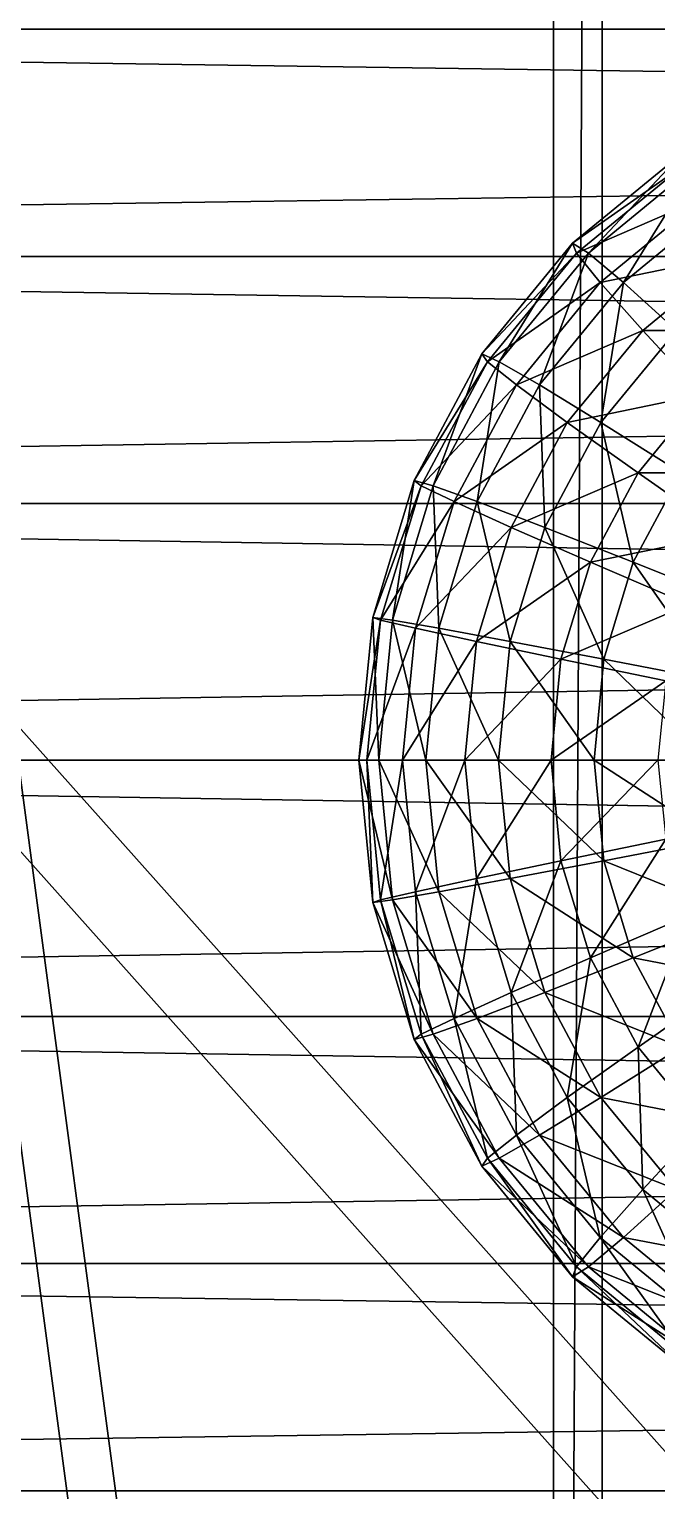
# Model space of a CAD drawing. Header units: millimetres. Extents: x -510 to 550, y -577 to 577.
# Drawn here: x 76.4 to 84.99, y 380 to 400 of the extents above; entities that cross this region are included whole.
import ezdxf

# ---------------------------------------------------------------- set-up
doc = ezdxf.new("R2010")
doc.units = ezdxf.units.MM
for name, color, linetype, true_color in [('end_link_gripper_palm_visual', 7, 'Continuous', 0x5c6b75), ('end_link_visual_0', 7, 'Continuous', 0x5c6b75), ('grasp_guide_rail', 7, 'Continuous', 0x5c6b75), ('main_case_cover', 7, 'Continuous', 0xd6dee3), ('main_case_floor_front', 7, 'Continuous', 0xd6dee3), ('reference_link2_outer', 7, 'Continuous', 0xd6dee3)]:
    doc.layers.add(name, color=color, linetype=linetype, true_color=true_color)

msp = doc.modelspace()

# ---------------------------------------------------------------- linework, layer by layer
at = {"layer": 'end_link_gripper_palm_visual', "true_color": 0x5c6b75}
for points in [[(100.147, 362, 400.659), (50.19, 362, 402.738), (50.19, 418, 402.738)], [(100.147, 362, 400.659), (50.19, 418, 402.738), (100.147, 418, 400.659)], [(101.644, 362, 436.627), (51.687, 418, 438.707), (51.687, 362, 438.707)], [(101.644, 362, 436.627), (101.644, 418, 436.627), (51.687, 418, 438.707)]]:
    msp.add_3dface(points, dxfattribs=at)
at = {"layer": 'end_link_visual_0', "true_color": 0x5c6b75}
for points in [[(84.056, 396.935, 421.296), (85.353, 398.315, 419.29), (83.839, 397.071, 419.353)], [(83.839, 397.071, 419.353), (85.353, 398.315, 419.29), (85.379, 398.155, 417.336)], [(84.056, 396.935, 421.296), (85.541, 398.155, 421.235), (85.353, 398.315, 419.29)], [(83.839, 397.071, 419.353), (85.379, 398.155, 417.336), (83.894, 396.935, 417.398)], [(83.894, 396.935, 417.398), (85.379, 398.155, 417.336), (85.616, 397.682, 415.449)], [(84.536, 396.533, 423.154), (85.541, 398.155, 421.235), (84.056, 396.935, 421.296)], [(84.536, 396.533, 423.154), (85.935, 397.682, 423.096), (85.541, 398.155, 421.235)], [(83.894, 396.935, 417.398), (85.616, 397.682, 415.449), (84.218, 396.533, 415.507)], [(84.218, 396.533, 415.507), (85.616, 397.682, 415.449), (86.058, 396.913, 413.7)], [(85.261, 395.879, 424.854), (85.935, 397.682, 423.096), (84.536, 396.533, 423.154)], [(82.837, 395.449, 421.347), (83.839, 397.071, 419.353), (82.596, 395.556, 419.405)], [(82.596, 395.556, 419.405), (83.839, 397.071, 419.353), (83.894, 396.935, 417.398)], [(82.837, 395.449, 421.347), (84.056, 396.935, 421.296), (83.839, 397.071, 419.353)], [(82.596, 395.556, 419.405), (83.894, 396.935, 417.398), (82.675, 395.449, 417.449)], [(82.675, 395.449, 417.449), (83.894, 396.935, 417.398), (84.218, 396.533, 415.507)], [(83.388, 395.133, 423.202), (84.056, 396.935, 421.296), (82.837, 395.449, 421.347)], [(83.388, 395.133, 423.202), (84.536, 396.533, 423.154), (84.056, 396.935, 421.296)], [(84.218, 396.533, 415.507), (86.058, 396.913, 413.7), (84.799, 395.879, 413.752)], [(84.799, 395.879, 413.752), (86.058, 396.913, 413.7), (86.685, 395.879, 412.157)], [(82.675, 395.449, 417.449), (84.218, 396.533, 415.507), (83.07, 395.133, 415.555)], [(83.07, 395.133, 415.555), (84.218, 396.533, 415.507), (84.799, 395.879, 413.752)], [(84.228, 394.619, 424.897), (84.536, 396.533, 423.154), (83.388, 395.133, 423.202)], [(84.228, 394.619, 424.897), (85.261, 395.879, 424.854), (84.536, 396.533, 423.154)], [(83.07, 395.133, 415.555), (84.799, 395.879, 413.752), (83.765, 394.619, 413.795)], [(83.765, 394.619, 413.795), (84.799, 395.879, 413.752), (85.614, 395, 412.202)], [(85.324, 393.928, 426.368), (85.261, 395.879, 424.854), (84.228, 394.619, 424.897)], [(84.799, 395.879, 413.752), (86.685, 395.879, 412.157), (85.614, 395, 412.202)], [(81.932, 393.753, 421.385), (82.596, 395.556, 419.405), (81.673, 393.827, 419.443)], [(81.673, 393.827, 419.443), (82.596, 395.556, 419.405), (82.675, 395.449, 417.449)], [(81.673, 393.827, 419.443), (82.675, 395.449, 417.449), (81.769, 393.753, 417.486)], [(81.769, 393.753, 417.486), (82.675, 395.449, 417.449), (83.07, 395.133, 415.555)], [(81.932, 393.753, 421.385), (82.837, 395.449, 421.347), (82.596, 395.556, 419.405)], [(82.535, 393.536, 423.237), (82.837, 395.449, 421.347), (81.932, 393.753, 421.385)], [(82.535, 393.536, 423.237), (83.388, 395.133, 423.202), (82.837, 395.449, 421.347)], [(81.769, 393.753, 417.486), (83.07, 395.133, 415.555), (82.217, 393.536, 415.59)], [(82.217, 393.536, 415.59), (83.07, 395.133, 415.555), (83.765, 394.619, 413.795)], [(83.46, 393.182, 424.929), (83.388, 395.133, 423.202), (82.535, 393.536, 423.237)], [(83.46, 393.182, 424.929), (84.228, 394.619, 424.897), (83.388, 395.133, 423.202)], [(83.765, 394.619, 413.795), (85.614, 395, 412.202), (84.736, 393.928, 412.238)], [(84.736, 393.928, 412.238), (85.614, 395, 412.202), (86.633, 393.928, 410.915)], [(82.217, 393.536, 415.59), (83.765, 394.619, 413.795), (82.998, 393.182, 413.827)], [(82.998, 393.182, 413.827), (83.765, 394.619, 413.795), (84.736, 393.928, 412.238)], [(84.671, 392.706, 426.395), (84.228, 394.619, 424.897), (83.46, 393.182, 424.929)], [(84.671, 392.706, 426.395), (85.324, 393.928, 426.368), (84.228, 394.619, 424.897)], [(81.374, 391.913, 421.408), (81.673, 393.827, 419.443), (81.105, 391.951, 419.467)], [(81.105, 391.951, 419.467), (81.673, 393.827, 419.443), (81.769, 393.753, 417.486)], [(81.374, 391.913, 421.408), (81.932, 393.753, 421.385), (81.673, 393.827, 419.443)], [(82.998, 393.182, 413.827), (84.736, 393.928, 412.238), (84.083, 392.706, 412.266)], [(84.083, 392.706, 412.266), (84.736, 393.928, 412.238), (85.943, 393.087, 410.943)], [(86.121, 392.126, 427.58), (85.324, 393.928, 426.368), (84.671, 392.706, 426.395)], [(84.736, 393.928, 412.238), (86.633, 393.928, 410.915), (85.943, 393.087, 410.943)], [(81.105, 391.951, 419.467), (81.769, 393.753, 417.486), (81.212, 391.913, 417.51)], [(81.212, 391.913, 417.51), (81.769, 393.753, 417.486), (82.217, 393.536, 415.59)], [(82.01, 391.802, 423.259), (81.932, 393.753, 421.385), (81.374, 391.913, 421.408)], [(82.01, 391.802, 423.259), (82.535, 393.536, 423.237), (81.932, 393.753, 421.385)], [(81.212, 391.913, 417.51), (82.217, 393.536, 415.59), (81.691, 391.802, 415.612)], [(81.691, 391.802, 415.612), (82.217, 393.536, 415.59), (82.998, 393.182, 413.827)], [(82.987, 391.622, 424.949), (82.535, 393.536, 423.237), (82.01, 391.802, 423.259)], [(82.987, 391.622, 424.949), (83.46, 393.182, 424.929), (82.535, 393.536, 423.237)], [(81.691, 391.802, 415.612), (82.998, 393.182, 413.827), (82.525, 391.622, 413.847)], [(82.525, 391.622, 413.847), (82.998, 393.182, 413.827), (84.083, 392.706, 412.266)], [(84.269, 391.379, 426.412), (83.46, 393.182, 424.929), (82.987, 391.622, 424.949)], [(84.269, 391.379, 426.412), (84.671, 392.706, 426.395), (83.46, 393.182, 424.929)], [(84.083, 392.706, 412.266), (85.943, 393.087, 410.943), (85.43, 392.126, 410.965)], [(82.525, 391.622, 413.847), (84.083, 392.706, 412.266), (83.681, 391.379, 412.282)], [(83.681, 391.379, 412.282), (84.083, 392.706, 412.266), (85.43, 392.126, 410.965)], [(85.805, 391.084, 427.593), (84.671, 392.706, 426.395), (84.269, 391.379, 426.412)], [(85.805, 391.084, 427.593), (86.121, 392.126, 427.58), (84.671, 392.706, 426.395)], [(83.681, 391.379, 412.282), (85.43, 392.126, 410.965), (85.114, 391.084, 410.978)], [(81.186, 390, 421.416), (81.105, 391.951, 419.467), (80.913, 390, 419.475)], [(80.913, 390, 419.475), (81.105, 391.951, 419.467), (81.212, 391.913, 417.51)], [(80.913, 390, 419.475), (81.212, 391.913, 417.51), (81.023, 390, 417.517)], [(81.023, 390, 417.517), (81.212, 391.913, 417.51), (81.691, 391.802, 415.612)], [(81.186, 390, 421.416), (81.374, 391.913, 421.408), (81.105, 391.951, 419.467)], [(81.832, 390, 423.267), (81.374, 391.913, 421.408), (81.186, 390, 421.416)], [(81.832, 390, 423.267), (82.01, 391.802, 423.259), (81.374, 391.913, 421.408)], [(81.023, 390, 417.517), (81.691, 391.802, 415.612), (81.514, 390, 415.619)], [(81.514, 390, 415.619), (81.691, 391.802, 415.612), (82.525, 391.622, 413.847)], [(81.514, 390, 415.619), (82.525, 391.622, 413.847), (82.365, 390, 413.854)], [(82.827, 390, 424.955), (82.01, 391.802, 423.259), (81.832, 390, 423.267)], [(82.827, 390, 424.955), (82.987, 391.622, 424.949), (82.01, 391.802, 423.259)], [(82.365, 390, 413.854), (82.525, 391.622, 413.847), (83.681, 391.379, 412.282)], [(84.133, 390, 426.418), (82.987, 391.622, 424.949), (82.827, 390, 424.955)], [(84.133, 390, 426.418), (84.269, 391.379, 426.412), (82.987, 391.622, 424.949)], [(82.365, 390, 413.854), (83.681, 391.379, 412.282), (83.545, 390, 412.288)], [(83.545, 390, 412.288), (83.681, 391.379, 412.282), (85.114, 391.084, 410.978)], [(85.699, 390, 427.597), (84.269, 391.379, 426.412), (84.133, 390, 426.418)], [(85.699, 390, 427.597), (85.805, 391.084, 427.593), (84.269, 391.379, 426.412)], [(83.545, 390, 412.288), (85.114, 391.084, 410.978), (85.007, 390, 410.982)], [(81.374, 388.087, 421.408), (81.186, 390, 421.416), (80.913, 390, 419.475)], [(81.374, 388.087, 421.408), (80.913, 390, 419.475), (81.105, 388.049, 419.467)], [(81.105, 388.049, 419.467), (80.913, 390, 419.475), (81.023, 390, 417.517)], [(81.105, 388.049, 419.467), (81.023, 390, 417.517), (81.212, 388.087, 417.51)], [(81.212, 388.087, 417.51), (81.023, 390, 417.517), (81.514, 390, 415.619)], [(82.01, 388.198, 423.259), (81.832, 390, 423.267), (81.186, 390, 421.416)], [(82.01, 388.198, 423.259), (81.186, 390, 421.416), (81.374, 388.087, 421.408)], [(81.212, 388.087, 417.51), (81.514, 390, 415.619), (81.691, 388.198, 415.612)], [(81.691, 388.198, 415.612), (81.514, 390, 415.619), (82.365, 390, 413.854)], [(81.691, 388.198, 415.612), (82.365, 390, 413.854), (82.525, 388.378, 413.847)], [(82.987, 388.378, 424.949), (82.827, 390, 424.955), (81.832, 390, 423.267)], [(82.987, 388.378, 424.949), (81.832, 390, 423.267), (82.01, 388.198, 423.259)], [(82.525, 388.378, 413.847), (82.365, 390, 413.854), (83.545, 390, 412.288)], [(82.525, 388.378, 413.847), (83.545, 390, 412.288), (83.681, 388.621, 412.282)], [(84.269, 388.621, 426.412), (84.133, 390, 426.418), (82.827, 390, 424.955)], [(84.269, 388.621, 426.412), (82.827, 390, 424.955), (82.987, 388.378, 424.949)], [(83.681, 388.621, 412.282), (83.545, 390, 412.288), (85.007, 390, 410.982)], [(83.681, 388.621, 412.282), (85.007, 390, 410.982), (85.114, 388.916, 410.978)], [(85.805, 388.916, 427.593), (85.699, 390, 427.597), (84.133, 390, 426.418)], [(85.805, 388.916, 427.593), (84.133, 390, 426.418), (84.269, 388.621, 426.412)], [(84.083, 387.294, 412.266), (83.681, 388.621, 412.282), (85.114, 388.916, 410.978)], [(84.083, 387.294, 412.266), (85.114, 388.916, 410.978), (85.43, 387.874, 410.965)], [(86.121, 387.874, 427.58), (85.805, 388.916, 427.593), (84.269, 388.621, 426.412)], [(82.998, 386.818, 413.827), (82.525, 388.378, 413.847), (83.681, 388.621, 412.282)], [(84.671, 387.294, 426.395), (84.269, 388.621, 426.412), (82.987, 388.378, 424.949)], [(82.998, 386.818, 413.827), (83.681, 388.621, 412.282), (84.083, 387.294, 412.266)], [(86.121, 387.874, 427.58), (84.269, 388.621, 426.412), (84.671, 387.294, 426.395)], [(82.217, 386.464, 415.59), (81.691, 388.198, 415.612), (82.525, 388.378, 413.847)], [(83.46, 386.818, 424.929), (82.987, 388.378, 424.949), (82.01, 388.198, 423.259)], [(82.217, 386.464, 415.59), (82.525, 388.378, 413.847), (82.998, 386.818, 413.827)], [(84.671, 387.294, 426.395), (82.987, 388.378, 424.949), (83.46, 386.818, 424.929)], [(81.932, 386.247, 421.385), (81.374, 388.087, 421.408), (81.105, 388.049, 419.467)], [(81.673, 386.173, 419.443), (81.105, 388.049, 419.467), (81.212, 388.087, 417.51)], [(81.932, 386.247, 421.385), (81.105, 388.049, 419.467), (81.673, 386.173, 419.443)], [(81.769, 386.247, 417.486), (81.212, 388.087, 417.51), (81.691, 388.198, 415.612)], [(81.673, 386.173, 419.443), (81.212, 388.087, 417.51), (81.769, 386.247, 417.486)], [(82.535, 386.464, 423.237), (82.01, 388.198, 423.259), (81.374, 388.087, 421.408)], [(82.535, 386.464, 423.237), (81.374, 388.087, 421.408), (81.932, 386.247, 421.385)], [(81.769, 386.247, 417.486), (81.691, 388.198, 415.612), (82.217, 386.464, 415.59)], [(83.46, 386.818, 424.929), (82.01, 388.198, 423.259), (82.535, 386.464, 423.237)], [(84.736, 386.072, 412.238), (84.083, 387.294, 412.266), (85.43, 387.874, 410.965)], [(86.634, 386.913, 427.558), (86.121, 387.874, 427.58), (84.671, 387.294, 426.395)], [(84.736, 386.072, 412.238), (85.43, 387.874, 410.965), (85.943, 386.913, 410.943)], [(83.765, 385.381, 413.795), (82.998, 386.818, 413.827), (84.083, 387.294, 412.266)], [(85.324, 386.072, 426.368), (84.671, 387.294, 426.395), (83.46, 386.818, 424.929)], [(83.765, 385.381, 413.795), (84.083, 387.294, 412.266), (84.736, 386.072, 412.238)], [(86.634, 386.913, 427.558), (84.671, 387.294, 426.395), (85.324, 386.072, 426.368)], [(83.07, 384.867, 415.555), (82.217, 386.464, 415.59), (82.998, 386.818, 413.827)], [(84.228, 385.381, 424.897), (83.46, 386.818, 424.929), (82.535, 386.464, 423.237)], [(83.07, 384.867, 415.555), (82.998, 386.818, 413.827), (83.765, 385.381, 413.795)], [(85.324, 386.072, 426.368), (83.46, 386.818, 424.929), (84.228, 385.381, 424.897)], [(85.614, 385, 412.202), (84.736, 386.072, 412.238), (85.943, 386.913, 410.943)], [(82.675, 384.551, 417.449), (81.769, 386.247, 417.486), (82.217, 386.464, 415.59)], [(83.388, 384.867, 423.202), (82.535, 386.464, 423.237), (81.932, 386.247, 421.385)], [(82.675, 384.551, 417.449), (82.217, 386.464, 415.59), (83.07, 384.867, 415.555)], [(84.228, 385.381, 424.897), (82.535, 386.464, 423.237), (83.388, 384.867, 423.202)], [(82.837, 384.551, 421.347), (81.932, 386.247, 421.385), (81.673, 386.173, 419.443)], [(82.596, 384.444, 419.405), (81.673, 386.173, 419.443), (81.769, 386.247, 417.486)], [(82.596, 384.444, 419.405), (81.769, 386.247, 417.486), (82.675, 384.551, 417.449)], [(83.388, 384.867, 423.202), (81.932, 386.247, 421.385), (82.837, 384.551, 421.347)], [(82.837, 384.551, 421.347), (81.673, 386.173, 419.443), (82.596, 384.444, 419.405)], [(84.799, 384.121, 413.752), (83.765, 385.381, 413.795), (84.736, 386.072, 412.238)], [(86.202, 385, 426.332), (85.324, 386.072, 426.368), (84.228, 385.381, 424.897)], [(84.799, 384.121, 413.752), (84.736, 386.072, 412.238), (85.614, 385, 412.202)], [(84.218, 383.467, 415.507), (83.07, 384.867, 415.555), (83.765, 385.381, 413.795)], [(85.261, 384.121, 424.854), (84.228, 385.381, 424.897), (83.388, 384.867, 423.202)], [(84.218, 383.467, 415.507), (83.765, 385.381, 413.795), (84.799, 384.121, 413.752)], [(86.202, 385, 426.332), (84.228, 385.381, 424.897), (85.261, 384.121, 424.854)], [(83.894, 383.065, 417.398), (82.675, 384.551, 417.449), (83.07, 384.867, 415.555)], [(84.536, 383.467, 423.154), (83.388, 384.867, 423.202), (82.837, 384.551, 421.347)], [(83.894, 383.065, 417.398), (83.07, 384.867, 415.555), (84.218, 383.467, 415.507)], [(85.261, 384.121, 424.854), (83.388, 384.867, 423.202), (84.536, 383.467, 423.154)], [(86.058, 383.087, 413.7), (84.799, 384.121, 413.752), (85.614, 385, 412.202)], [(84.056, 383.065, 421.296), (82.837, 384.551, 421.347), (82.596, 384.444, 419.405)], [(83.839, 382.929, 419.353), (82.596, 384.444, 419.405), (82.675, 384.551, 417.449)], [(84.056, 383.065, 421.296), (82.596, 384.444, 419.405), (83.839, 382.929, 419.353)], [(83.839, 382.929, 419.353), (82.675, 384.551, 417.449), (83.894, 383.065, 417.398)], [(84.536, 383.467, 423.154), (82.837, 384.551, 421.347), (84.056, 383.065, 421.296)], [(85.616, 382.318, 415.449), (84.218, 383.467, 415.507), (84.799, 384.121, 413.752)], [(86.52, 383.087, 424.802), (85.261, 384.121, 424.854), (84.536, 383.467, 423.154)], [(85.616, 382.318, 415.449), (84.799, 384.121, 413.752), (86.058, 383.087, 413.7)], [(85.379, 381.845, 417.336), (83.894, 383.065, 417.398), (84.218, 383.467, 415.507)], [(85.935, 382.318, 423.096), (84.536, 383.467, 423.154), (84.056, 383.065, 421.296)], [(85.379, 381.845, 417.336), (84.218, 383.467, 415.507), (85.616, 382.318, 415.449)], [(86.52, 383.087, 424.802), (84.536, 383.467, 423.154), (85.935, 382.318, 423.096)], [(85.541, 381.845, 421.235), (84.056, 383.065, 421.296), (83.839, 382.929, 419.353)], [(85.353, 381.685, 419.29), (83.839, 382.929, 419.353), (83.894, 383.065, 417.398)], [(85.353, 381.685, 419.29), (83.894, 383.065, 417.398), (85.379, 381.845, 417.336)], [(85.935, 382.318, 423.096), (84.056, 383.065, 421.296), (85.541, 381.845, 421.235)], [(85.541, 381.845, 421.235), (83.839, 382.929, 419.353), (85.353, 381.685, 419.29)]]:
    msp.add_3dface(points, dxfattribs=at)
at = {"layer": 'grasp_guide_rail', "true_color": 0x5c6b75}
for points in [[(83.577, 330, 411.357), (67.591, 330, 412.022), (67.591, 450, 412.022)], [(83.577, 330, 411.357), (67.591, 450, 412.022), (83.577, 450, 411.357)], [(84.243, 330, 427.343), (68.256, 450, 428.008), (68.256, 330, 428.008)], [(84.243, 330, 427.343), (84.243, 450, 427.343), (68.256, 450, 428.008)], [(84.243, 450, 427.343), (84.243, 330, 427.343), (83.577, 330, 411.357)], [(84.243, 450, 427.343), (83.577, 330, 411.357), (83.577, 450, 411.357)]]:
    msp.add_3dface(points, dxfattribs=at)
at = {"layer": 'main_case_cover', "true_color": 0xd6dee3}
for points in [[(-46, 327, 460), (326, 453, 460), (326, 327, 460)], [(-46, 327, 460), (-46, 453, 460), (326, 453, 460)], [(-46, 327, 466), (326, 327, 466), (326, 453, 466)], [(-46, 327, 466), (326, 453, 466), (-46, 453, 466)]]:
    msp.add_3dface(points, dxfattribs=at)
at = {"layer": 'main_case_floor_front', "true_color": 0xd6dee3}
for points in [[(-40, 327, 114), (320, 447, 114), (320, 327, 114)], [(-40, 327, 114), (-40, 447, 114), (320, 447, 114)], [(-40, 327, 120), (320, 327, 120), (320, 447, 120)], [(-40, 327, 120), (320, 447, 120), (-40, 447, 120)]]:
    msp.add_3dface(points, dxfattribs=at)
at = {"layer": 'reference_link2_outer', "true_color": 0xd6dee3}
for points in [[(27.117, 396.888, 314.982), (28.056, 400, 316.355), (242.643, 400, 169.548)], [(27.117, 396.888, 314.982), (242.643, 400, 169.548), (241.704, 396.888, 168.175)], [(44.957, 400, 341.059), (45.897, 396.888, 342.432), (260.484, 396.888, 195.625)], [(44.957, 400, 341.059), (260.484, 396.888, 195.625), (259.545, 400, 194.252)], [(26.538, 393.512, 314.137), (27.117, 396.888, 314.982), (241.704, 396.888, 168.175)], [(26.538, 393.512, 314.137), (241.704, 396.888, 168.175), (241.126, 393.512, 167.33)], [(45.897, 396.888, 342.432), (46.475, 393.512, 343.278), (261.062, 393.512, 196.471)], [(45.897, 396.888, 342.432), (261.062, 393.512, 196.471), (260.484, 396.888, 195.625)], [(26.343, 390, 313.851), (26.538, 393.512, 314.137), (241.126, 393.512, 167.33)], [(26.343, 390, 313.851), (241.126, 393.512, 167.33), (240.93, 390, 167.044)], [(46.475, 393.512, 343.278), (46.67, 390, 343.563), (261.258, 390, 196.756)], [(46.475, 393.512, 343.278), (261.258, 390, 196.756), (261.062, 393.512, 196.471)], [(26.538, 386.488, 314.137), (26.343, 390, 313.851), (240.93, 390, 167.044)], [(26.538, 386.488, 314.137), (240.93, 390, 167.044), (241.126, 386.488, 167.33)], [(46.67, 390, 343.563), (46.475, 386.488, 343.278), (261.062, 386.488, 196.471)], [(46.67, 390, 343.563), (261.062, 386.488, 196.471), (261.258, 390, 196.756)], [(27.117, 383.112, 314.982), (26.538, 386.488, 314.137), (241.126, 386.488, 167.33)], [(27.117, 383.112, 314.982), (241.126, 386.488, 167.33), (241.704, 383.112, 168.175)], [(46.475, 386.488, 343.278), (45.897, 383.112, 342.432), (260.484, 383.112, 195.625)], [(46.475, 386.488, 343.278), (260.484, 383.112, 195.625), (261.062, 386.488, 196.471)], [(28.056, 380, 316.355), (27.117, 383.112, 314.982), (241.704, 383.112, 168.175)], [(28.056, 380, 316.355), (241.704, 383.112, 168.175), (242.643, 380, 169.548)], [(45.897, 383.112, 342.432), (44.957, 380, 341.059), (259.545, 380, 194.252)], [(45.897, 383.112, 342.432), (259.545, 380, 194.252), (260.484, 383.112, 195.625)]]:
    msp.add_3dface(points, dxfattribs=at)

doc.saveas('drawing.dxf')
